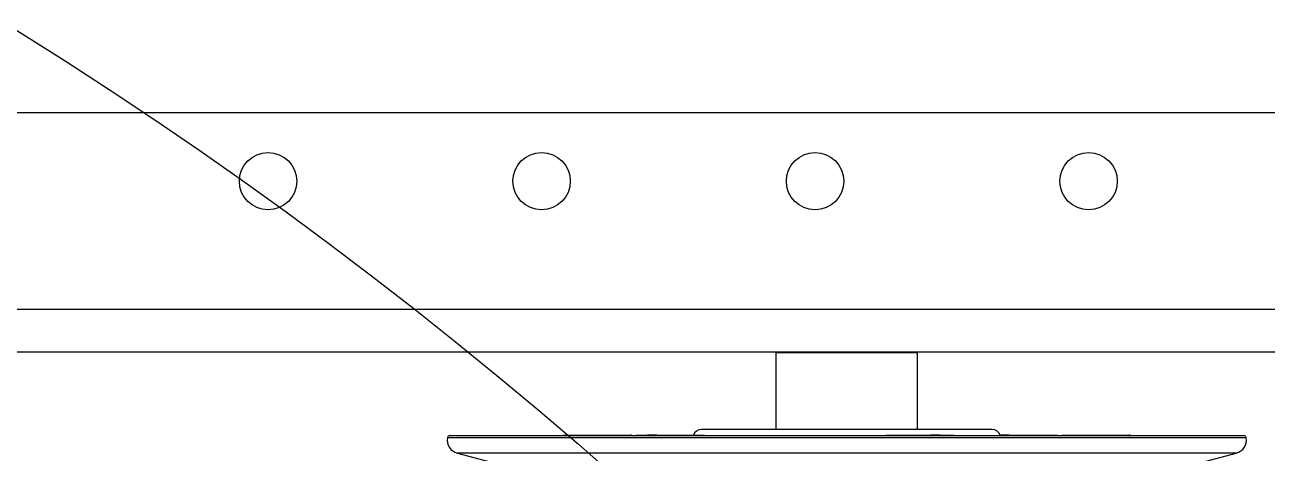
# Model space of a CAD drawing. Header units: inches. Extents: x 0 to 11, y 0 to 8.4.
# Drawn here: x 4.8537 to 5.2323, y 6.7422 to 6.8728 of the extents above; entities that cross this region are included whole.
import ezdxf

# ---------------------------------------------------------------- set-up
doc = ezdxf.new("R2010")
doc.units = ezdxf.units.IN
doc.header["$MEASUREMENT"] = 0
doc.layers.add('OBJ', color=50, linetype='Continuous')

msp = doc.modelspace()

# ---------------------------------------------------------------- linework, layer by layer
at = {"color": 7, "linetype": 'Continuous', "lineweight": 25}
for p, q in [((5.305346441947762, 6.845977528089739), (2.967013108614034, 6.845977528089743)), ((5.305346441947762, 6.785977528089739), (2.967013108614043, 6.785977528089743)), ((5.305346441947762, 6.773060861423073), (2.967013108614045, 6.773060861423077)), ((5.082609473454515, 6.772790028089764), (5.082609473454514, 6.749456694756431)), ((5.125776140121181, 6.772790028089764), (5.082609473454515, 6.772790028089764)), ((5.088567806787789, 6.773060861423073), (5.088567806787789, 6.772790028089764)), ((5.119817806787789, 6.772790028089764), (5.119817806787789, 6.773060861423073)), ((5.125776140121181, 6.74945669475643), (5.125776140121181, 6.772790028089764)), ((5.14846364012118, 6.74945669475643), (5.059921973454513, 6.749456694756432)), ((5.222569121727553, 6.746875779964417), (4.982479668246754, 6.746875779964418)), ((4.983303202678195, 6.747581694756418), (5.225082411276347, 6.747581694756417)), ((5.017722391667604, 6.747588534519023), (5.017856437800212, 6.747665028089765)), ((5.017856437800212, 6.747665028089765), (5.022575323168608, 6.747665028089765)), ((5.022575323168608, 6.747665028089765), (5.032980219684735, 6.747665028089765)), ((5.032980219684735, 6.747665028089765), (5.038398138567248, 6.747665028089765)), ((5.038398138567248, 6.747665028089765), (5.038532184699856, 6.747588534519023)), ((5.038556554060032, 6.747665028089765), (5.038398138567248, 6.747665028089765)), ((5.038532184699856, 6.747581694756418), (5.038532184699856, 6.747588534519023)), ((5.038690600192641, 6.747588534519023), (5.038556554060032, 6.747665028089765)), ((5.038690600192641, 6.747581694756418), (5.038690600192641, 6.747588534519023)), ((5.040049894131343, 6.747665028089765), (5.043505793474552, 6.747665028089765)), ((5.043505793474552, 6.747665028089765), (5.043433247156617, 6.747588534519023)), ((5.043433247156617, 6.747581694756419), (5.043433247156617, 6.747588534519023)), ((5.043939817562674, 6.747665028089765), (5.043505793474552, 6.747665028089765)), ((5.046310075234308, 6.747665028089765), (5.043886769690093, 6.747665028089765)), ((5.046237528916373, 6.747588534519023), (5.046310075234308, 6.747665028089765)), ((5.046237528916373, 6.747581694756419), (5.046237528916373, 6.747588534519023)), ((5.046310075234308, 6.747665028089765), (5.055240284552622, 6.747665028089765)), ((5.055240284552622, 6.747665028089765), (5.060871457314136, 6.747665028089765)), ((5.116036204910476, 6.747665028089766), (5.120821698815628, 6.747665028089765)), ((5.120821698815628, 6.747665028089765), (5.129683746890809, 6.747665028089765)), ((5.129683746890809, 6.747665028089765), (5.129745246705483, 6.747588534519023)), ((5.132278508157846, 6.747665028089765), (5.129683746890809, 6.747665028089765)), ((5.129745246705483, 6.747581694756419), (5.129745246705483, 6.747588534519023)), ((5.132646444143349, 6.747665028089765), (5.132278508157846, 6.747665028089765)), ((5.132646444143349, 6.747665028089765), (5.136857768093268, 6.747665028089765)), ((5.132707943958024, 6.747588534519023), (5.132646444143349, 6.747665028089765)), ((5.132707943958024, 6.747581694756419), (5.132707943958024, 6.747588534519023)), ((5.151392309385169, 6.747665028089765), (5.150958285297046, 6.747665028089765)), ((5.153762567056802, 6.747665028089763), (5.151339261512587, 6.747665028089763)), ((5.153690020738868, 6.747588534519023), (5.153762567056802, 6.747665028089765)), ((5.153690020738868, 6.747581694756417), (5.153690020738868, 6.747588534519023)), ((5.153762567056802, 6.747665028089765), (5.162692776375116, 6.747665028089765)), ((5.162692776375116, 6.747665028089765), (5.16832394913663, 6.747665028089763)), ((5.16969501322587, 6.747588534519023), (5.169829059358479, 6.747665028089765)), ((5.169829059358479, 6.747665028089765), (5.174547944726874, 6.747665028089765)), ((5.174547944726874, 6.747665028089765), (5.184952841243001, 6.747665028089763)), ((5.184952841243001, 6.747665028089763), (5.190370760125514, 6.747665028089763)), ((5.190370760125514, 6.747665028089763), (5.190504806258124, 6.747588534519023)), ((5.190529175618299, 6.747665028089763), (5.190370760125514, 6.747665028089763)), ((5.190504806258124, 6.747581694756418), (5.190504806258124, 6.747588534519023)), ((5.190663221750907, 6.747588534519023), (5.190529175618299, 6.747665028089763)), ((5.190663221750907, 6.747581694756418), (5.190663221750907, 6.747588534519023)), ((5.225905945707789, 6.746875779964417), (5.222569121727553, 6.746875779964417)), ((4.985518927716034, 6.742213996314884), (4.996586827808929, 6.739248361423085)), ((5.219613185011964, 6.742213996314884), (4.985518927716034, 6.742213996314884)), ((5.211798786145613, 6.739248361423083), (5.222866686238509, 6.742213996314884)), ((5.222866686238509, 6.742213996314884), (5.219613185011964, 6.742213996314884))]:
    msp.add_line(p, q, dxfattribs=at)
for centre in [(4.92784644194783, 6.825144194756406), (5.011179775281164, 6.825144194756406), (5.094513108614497, 6.825144194756406), (5.17784644194783, 6.825144194756406)]:
    msp.add_circle(centre, 0.008749999999999147, dxfattribs=at)
for centre, radius, start, end in [((5.059921973454513, 6.746852528089764), 0.002604166666667851, 90, 161.8201988106189), ((5.14846364012118, 6.746852528089763), 0.002604166666666963, 16.26020470805401, 90), ((4.98659734040396, 6.746238687257756), 0.00416666666666646, 171.2048461803177, 255.000000000014), ((4.983303202678195, 6.746748361423085), 0.0008333333333330188, 90, 171.2048461803279), ((5.221788273550583, 6.746238687257755), 0.004166666666666107, 284.9999999999908, 8.795153819682323), ((5.225082411276347, 6.746748361423084), 0.0008333333333340323, 8.795153819723131, 90)]:
    msp.add_arc(centre, radius, start, end, dxfattribs=at)
at = {"layer": 'OBJ'}
msp.add_circle((4.136179561686824, 5.720977528090078), 1.354166666666667, dxfattribs=at)

doc.saveas('drawing.dxf')
